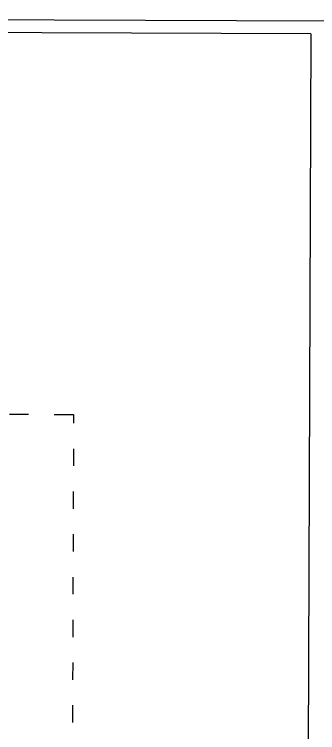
# Model space of a CAD drawing. Header units: millimetres. Extents: x -125 to 146, y -26 to 163.
# Drawn here: x 54.6 to 90.4, y 77.7 to 162.6 of the extents above; entities that cross this region are included whole.
import ezdxf
from ezdxf.xclip import XClip

# ---------------------------------------------------------------- set-up
doc = ezdxf.new("R2010")
doc.units = ezdxf.units.MM
doc.header["$MEASUREMENT"] = 0
doc.header["$XCLIPFRAME"] = 0
doc.layers.get('0').update_dxf_attribs({"color": 255, "linetype": 'CONTINUOUS'})

# ---------------------------------------------------------------- blocks, each defined once
blk = doc.blocks.new('MF3276_2')
at = {"color": 7, "linetype": 'Continuous', "lineweight": 25, "true_color": 0x000007}
blk.add_lwpolyline([(11.099, 269.319), (11.099, -7.784), (199.197, -7.784), (199.197, 269.319)], close=True, dxfattribs=at)

msp = doc.modelspace()

# ---------------------------------------------------------------- linework, layer by layer
at = {"color": 7, "linetype": 'Continuous', "lineweight": 25, "true_color": 0x000007}
msp.add_line((89.624, 160.306), (88.939, -24.737), dxfattribs=at)
at = {"color": 30, "linetype": 'Continuous', "lineweight": 30, "true_color": 0x00001e}
for p, q in [((53.982, 115.321), (56.228, 115.312)), ((61.552, 111.223), (61.545, 109.231)), ((61.533, 106.178), (61.526, 104.141)), ((61.515, 101.132), (61.507, 99.095)), ((61.496, 96.042), (61.489, 94.049)), ((61.477, 90.996), (61.47, 88.961)), ((61.459, 85.951), (61.451, 83.916)), ((61.44, 80.905), (61.432, 78.87))]:
    msp.add_line(p, q, dxfattribs=at)
at = {"color": 7, "linetype": 'Continuous', "lineweight": 25, "true_color": 0x000007}
msp.add_lwpolyline([(89.624, 160.306), (-122.507, 161.09), (-123.192, -23.953), (88.939, -24.737)], dxfattribs=at)
at = {"color": 30, "linetype": 'Continuous', "lineweight": 30, "true_color": 0x00001e}
msp.add_lwpolyline([(59.279, 115.301), (61.567, 115.293), (61.563, 114.277)], dxfattribs=at)

# ---------------------------------------------------------------- block references
at = {"color": 7, "true_color": 0xffffff}
ref = msp.add_blockref('MF3276_2', (144.555, -37.569), dxfattribs=dict(at, rotation=89.78812348408282))
XClip(ref).set_block_clipping_path([(10.921999677, 269.4940003633), (199.4323359172, 269.4940003633), (199.4314651163, -0.2354814323), (10.921999677, 0)])

doc.saveas('drawing.dxf')
